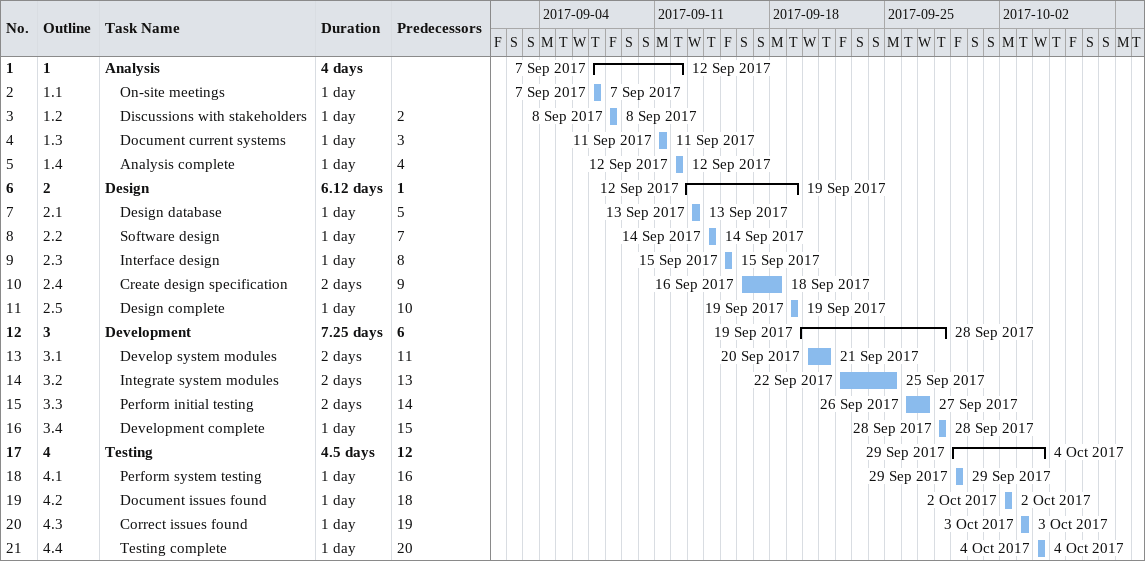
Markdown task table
| ID | WBS | Task | Duration | Start | Finish | Predecessors |
|---|---|---|---|---|---|---|
| 1 | 1 | **Analysis** | 4d | 2017-09-07 | 2017-09-12 |  |
| 2 | 1.1 | On-site meetings | 1d | 2017-09-07 | 2017-09-07 |  |
| 3 | 1.2 | Discussions with stakeholders | 1d | 2017-09-08 | 2017-09-08 | 2 |
| 4 | 1.3 | Document current systems | 1d | 2017-09-11 | 2017-09-11 | 3 |
| 5 | 1.4 | Analysis complete | 1d | 2017-09-12 | 2017-09-12 | 4 |
| 6 | 2 | **Design** | 6.12d | 2017-09-12 | 2017-09-19 | 1 |
| 7 | 2.1 | Design database | 1d | 2017-09-13 | 2017-09-13 | 5 |
| 8 | 2.2 | Software design | 1d | 2017-09-14 | 2017-09-14 | 7 |
| 9 | 2.3 | Interface design | 1d | 2017-09-15 | 2017-09-15 | 8 |
| 10 | 2.4 | Create design specification | 2d | 2017-09-16 | 2017-09-18 | 9 |
| 11 | 2.5 | Design complete | 1d | 2017-09-19 | 2017-09-19 | 10 |
| 12 | 3 | **Development** | 7.25d | 2017-09-19 | 2017-09-28 | 6 |
| 13 | 3.1 | Develop system modules | 2d | 2017-09-20 | 2017-09-21 | 11 |
| 14 | 3.2 | Integrate system modules | 2d | 2017-09-22 | 2017-09-25 | 13 |
| 15 | 3.3 | Perform initial testing | 2d | 2017-09-26 | 2017-09-27 | 14 |
| 16 | 3.4 | Development complete | 1d | 2017-09-28 | 2017-09-28 | 15 |
| 17 | 4 | **Testing** | 4.5d | 2017-09-29 | 2017-10-04 | 12 |
| 18 | 4.1 | Perform system testing | 1d | 2017-09-29 | 2017-09-29 | 16 |
| 19 | 4.2 | Document issues found | 1d | 2017-10-02 | 2017-10-02 | 18 |
| 20 | 4.3 | Correct issues found | 1d | 2017-10-03 | 2017-10-03 | 19 |
| 21 | 4.4 | Testing complete | 1d | 2017-10-04 | 2017-10-04 | 20 |
